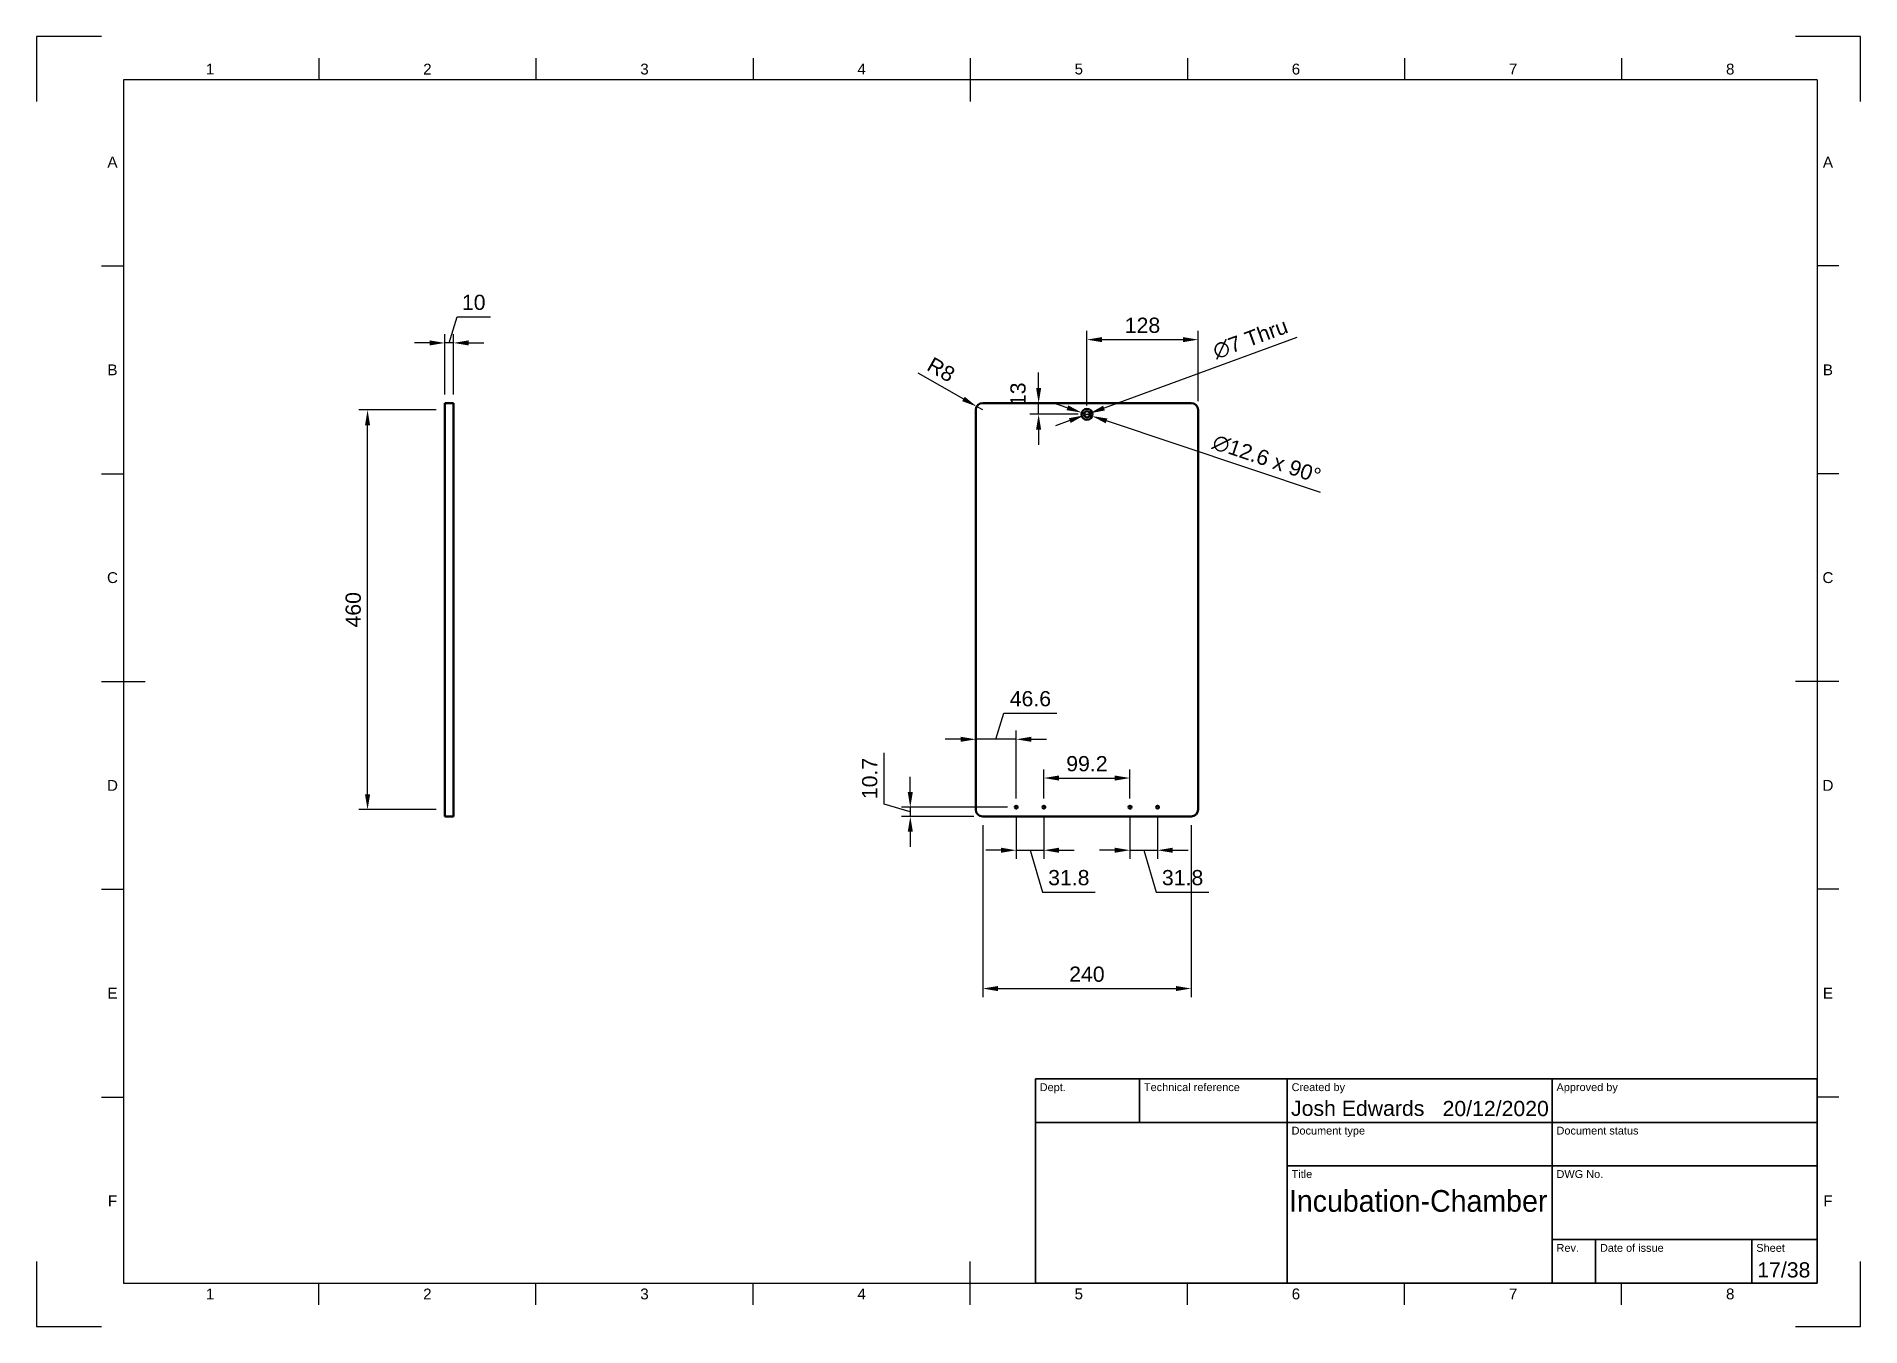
# Model space of a CAD drawing. Header units: millimetres. Extents: x 0 to 420, y 0 to 297.
import ezdxf
from ezdxf.enums import TextEntityAlignment as Align

# ---------------------------------------------------------------- set-up
doc = ezdxf.new("R2010")
doc.units = ezdxf.units.MM
doc.header["$LTSCALE"] = 0.75
for name, color, linetype, lineweight in [('Border', 7, 'Continuous', 25), ('Dimensions', 7, 'Continuous', 25), ('TitleBlock', 7, 'Continuous', 35), ('Visible', 7, 'Continuous', 50)]:
    doc.layers.add(name, color=color, linetype=linetype, lineweight=lineweight)
doc.styles.add('FusionTitle', font='arial.ttf')
doc.styles.get("Standard").update_dxf_attribs({"font": 'arial.ttf'})
doc.dimstyles.new('ISO-25', dxfattribs={"dimtxt": 3.5, "dimasz": 3.5, "dimexe": 2, "dimexo": 2, "dimgap": 1.5, "dimtad": 1, "dimzin": 12, "dimdsep": 46, "dimtxsty": 'Standard', "dimcen": 0, "dimclrd": 256, "dimclre": 256, "dimclrt": 256, "dimazin": 3, "dimtp": 0.1, "dimtm": 0.1, "dimtfac": 0.714, "dimtmove": 1, "dimatfit": 3, "dimfxl": 1, "dimtzin": 12, "dimarcsym": 0})

# ---------------------------------------------------------------- blocks, each defined once
blk = doc.blocks.new('ISO_A3_SHEET')
at = {"layer": 'Border'}
for p, q in [((65, 292), (65, 287)), ((115, 292), (115, 287)), ((165, 292), (165, 287)), ((215, 292), (215, 282)), ((265, 292), (265, 287)), ((315, 292), (315, 287)), ((365, 292), (365, 287)), ((410, 287), (20, 287)), ((20, 287), (20, 10)), ((410, 287), (410, 10)), ((15, 244.16666), (20, 244.16666)), ((415, 244.16666), (410, 244.16666)), ((15, 196.33333), (20, 196.33333)), ((415, 196.33333), (410, 196.33333)), ((15, 148.5), (25, 148.5)), ((415, 148.5), (405, 148.5)), ((15, 100.66667), (20, 100.66667)), ((415, 100.66667), (410, 100.66667)), ((15, 52.83334), (20, 52.83334)), ((415, 52.83334), (410, 52.83334)), ((215, 5), (215, 15)), ((20, 10), (410, 10)), ((65, 5), (65, 10)), ((115, 5), (115, 10)), ((165, 5), (165, 10)), ((265, 5), (265, 10)), ((315, 5), (315, 10)), ((365, 5), (365, 10))]:
    blk.add_line(p, q, dxfattribs=at)
at = {"layer": 'Defpoints'}
for p, q in [((15, 297), (0, 297)), ((0, 297), (0, 282)), ((420, 297), (405, 297)), ((420, 282), (420, 297)), ((0, 15), (0, 0)), ((420, 0), (420, 15)), ((0, 0), (15, 0)), ((405, 0), (420, 0))]:
    blk.add_line(p, q, dxfattribs=at)
at = {"layer": 'Border', "style": 'FusionTitle'}
for s, p in [('1', (40, 289.5)), ('2', (90, 289.5)), ('3', (140, 289.5)), ('4', (190, 289.5)), ('5', (240, 289.5)), ('6', (290, 289.5)), ('7', (340, 289.5)), ('8', (390, 289.5)), ('A', (17.5, 268.08333)), ('A', (412.5, 268.08333)), ('B', (17.5, 220.25)), ('B', (412.5, 220.25)), ('C', (17.5, 172.41667)), ('C', (412.5, 172.41667)), ('D', (17.5, 124.58334)), ('D', (412.5, 124.58334)), ('E', (17.5, 76.75001)), ('E', (412.5, 76.75001)), ('F', (17.5, 28.91668)), ('F', (412.5, 28.91668)), ('1', (40, 7.5)), ('2', (90, 7.5)), ('3', (140, 7.5)), ('4', (190, 7.5)), ('5', (240, 7.5)), ('6', (290, 7.5)), ('7', (340, 7.5)), ('8', (390, 7.5))]:
    blk.add_text(s, height=2.5, dxfattribs=at).set_placement(p, align=Align.MIDDLE)
blk = doc.blocks.new('ISO_TITLEBLOCK')
at = {"layer": 'TitleBlock'}
for p, q in [((0, 47), (-180, 47)), ((-180, 47), (-180, 0)), ((-156, 37), (-156, 47)), ((-122, 0), (-122, 47)), ((-61, 0), (-61, 47)), ((0, 0), (0, 47)), ((-180, 37), (0, 37)), ((-122, 27), (0, 27)), ((-61, 10), (0, 10)), ((-51, 0), (-51, 10)), ((-15, 0), (-15, 10)), ((-180, 0), (0, 0))]:
    blk.add_line(p, q, dxfattribs=at)
at = {"layer": 'TitleBlock', "style": 'FusionTitle'}
for s, p in [('Dept.', (-179, 46)), ('Technical reference', (-155, 46)), ('Created by', (-121, 46)), ('Approved by', (-60, 46)), ('Document type', (-121, 36)), ('Document status', (-60, 36)), ('Title', (-121, 26)), ('DWG No.', (-60, 26)), ('Rev.', (-60, 9)), ('Date of issue', (-50, 9)), ('Sheet', (-14, 9))]:
    blk.add_text(s, height=1.8, dxfattribs=at).set_placement(p, align=Align.TOP_LEFT)
for tag, height, p in [('DEPT', 3.5, (-179, 42)), ('TECHNICAL_REFERENCE', 3.5, (-155, 42)), ('CREATED_BY', 3.5, (-121, 42)), ('APPROVED_BY', 3.5, (-60, 42)), ('DOCUMENT_TYPE', 3.5, (-121, 32)), ('DOCUMENT_STATUS', 3.5, (-60, 32)), ('TITLE_1', 5, (-121, 21.5)), ('TITLE_2', 5, (-121, 14)), ('TITLE_3', 5, (-121, 6.5)), ('DATE_OF_ISSUE', 3.5, (-50, 5))]:
    blk.add_attdef(tag, text='', height=height, dxfattribs=at).set_placement(p, align=Align.TOP_LEFT)
for tag, p in [('CREATED_DATE', (-62, 42)), ('APPROVED_DATE', (-0.99, 42))]:
    blk.add_attdef(tag, text='', height=3.5, dxfattribs=at).set_placement(p, align=Align.TOP_RIGHT)
for tag, height, p in [('DRAWING_NUMBER', 5, (-30.5, 19.75)), ('REV', 3.5, (-56, 4.85)), ('SHEET', 3.5, (-7.5, 4.85))]:
    blk.add_attdef(tag, text='', height=height, dxfattribs=at).set_placement(p, align=Align.TOP_CENTER)
blk = doc.blocks.new('*D18')
at = {"layer": 'Defpoints', "color": 0, "transparency": 16777216}
for p in [(76.2347, 211.009958), (94.03369, 211.009958), (94.03369, 119.009958)]:
    blk.add_point(p, dxfattribs=at)
at = {"layer": 'Dimensions', "lineweight": -2, "transparency": 16777216}
for p, q in [((92.03369, 211.009958), (74.2347, 211.009958)), ((76.2347, 122.509958), (76.2347, 207.509958)), ((92.03369, 119.009958), (74.2347, 119.009958))]:
    blk.add_line(p, q, dxfattribs=at)
at = {"layer": 'Dimensions', "transparency": 16777216}
for points in [[(75.651367, 207.509958), (76.818034, 207.509958), (76.2347, 211.009958)], [(75.651367, 122.509958), (76.818034, 122.509958), (76.2347, 119.009958)]]:
    blk.add_solid(points, dxfattribs=at)
at = {"layer": 'Dimensions', "transparency": 16777216, "insert": (72.947695, 165.009958), "char_height": 3.5, "attachment_point": 5, "rotation": 90}
blk.add_mtext('460', dxfattribs=at)
blk = doc.blocks.new('*D19')
at = {"layer": 'Defpoints', "color": 0, "transparency": 16777216}
for p in [(94.03369, 226.446957), (94.03369, 212.609958), (96.03369, 212.609958)]:
    blk.add_point(p, dxfattribs=at)
at = {"layer": 'Dimensions', "lineweight": -2, "transparency": 16777216}
for p, q in [((95.03369, 226.446957), (96.844792, 232.483963)), ((96.844792, 232.483963), (104.517029, 232.483963)), ((94.03369, 214.609958), (94.03369, 228.446957)), ((96.03369, 214.609958), (96.03369, 228.446957)), ((90.53369, 226.446957), (87.03369, 226.446957)), ((96.03369, 226.446957), (94.03369, 226.446957)), ((96.03369, 226.446957), (94.03369, 226.446957)), ((99.53369, 226.446957), (103.03369, 226.446957))]:
    blk.add_line(p, q, dxfattribs=at)
at = {"layer": 'Dimensions', "transparency": 16777216}
for points in [[(90.53369, 227.030291), (90.53369, 225.863624), (94.03369, 226.446957)], [(99.53369, 227.030291), (99.53369, 225.863624), (96.03369, 226.446957)]]:
    blk.add_solid(points, dxfattribs=at)
at = {"layer": 'Dimensions', "transparency": 16777216, "insert": (100.68091, 235.770968), "char_height": 3.5, "attachment_point": 5}
blk.add_mtext('10', dxfattribs=at)
blk = doc.blocks.new('*D20')
at = {"layer": 'Defpoints', "color": 0, "transparency": 16777216}
for p in [(216.483011, 211.80663), (217.870568, 211.009958)]:
    blk.add_point(p, dxfattribs=at)
at = {"layer": 'Dimensions', "lineweight": -2, "transparency": 16777216}
for p, q in [((202.910025, 219.599622), (213.447731, 213.54935)), ((217.870568, 211.009958), (216.483011, 211.80663))]:
    blk.add_line(p, q, dxfattribs=at)
at = {"layer": 'Dimensions', "transparency": 16777216}
blk.add_solid([(213.738184, 214.05523), (213.157277, 213.04347), (216.483011, 211.80663)], dxfattribs=at)
at = {"layer": 'Dimensions', "transparency": 16777216, "insert": (208.297903, 220.296413), "char_height": 3.5, "attachment_point": 5, "rotation": 330.1375175}
blk.add_mtext('R8', dxfattribs=at)
blk = doc.blocks.new('*D21')
at = {"layer": 'Defpoints', "color": 0, "transparency": 16777216}
for p in [(240.675919, 210.410476), (243.065216, 209.60944)]:
    blk.add_point(p, dxfattribs=at)
at = {"layer": 'Dimensions', "lineweight": -2, "transparency": 16777216}
for p, q in [((237.357451, 211.523026), (234.038982, 212.635576)), ((240.675919, 210.410476), (243.065216, 209.60944)), ((295.643344, 191.98209), (246.383685, 208.49689))]:
    blk.add_line(p, q, dxfattribs=at)
at = {"layer": 'Dimensions', "transparency": 16777216}
for points in [[(237.542876, 212.076104), (237.172026, 210.969948), (240.675919, 210.410476)], [(246.56911, 209.049968), (246.19826, 207.943812), (243.065216, 209.60944)]]:
    blk.add_solid(points, dxfattribs=at)
at = {"layer": 'Dimensions', "transparency": 16777216, "insert": (283.278408, 199.697616), "char_height": 3.5, "attachment_point": 5, "rotation": 341.46577978}
blk.add_mtext('∅12.6 x 90%%D', dxfattribs=at)
blk = doc.blocks.new('*D22')
at = {"layer": 'Defpoints', "color": 0, "transparency": 16777216}
for p in [(242.527996, 210.25035), (241.21314, 209.769566)]:
    blk.add_point(p, dxfattribs=at)
at = {"layer": 'Dimensions', "lineweight": -2, "transparency": 16777216}
for p, q in [((290.238584, 227.695991), (245.815136, 211.452311)), ((241.21314, 209.769566), (242.527996, 210.25035)), ((237.926, 208.567605), (234.638859, 207.365644))]:
    blk.add_line(p, q, dxfattribs=at)
at = {"layer": 'Dimensions', "transparency": 16777216}
for points in [[(245.614809, 212.000168), (246.015463, 210.904455), (242.527996, 210.25035)], [(237.725673, 209.115462), (238.126326, 208.019748), (241.21314, 209.769566)]]:
    blk.add_solid(points, dxfattribs=at)
at = {"layer": 'Dimensions', "transparency": 16777216, "insert": (279.503343, 227.374671), "char_height": 3.5, "attachment_point": 5, "rotation": 20.08519407}
blk.add_mtext('∅7 Thru', dxfattribs=at)
blk = doc.blocks.new('*D23')
at = {"layer": 'Defpoints', "color": 0, "transparency": 16777216}
for p in [(230.75506, 212.609958), (230.75506, 212.609958), (241.870568, 210.009958)]:
    blk.add_point(p, dxfattribs=at)
at = {"layer": 'Dimensions', "lineweight": -2, "transparency": 16777216}
for p, q in [((230.75506, 216.109958), (230.75506, 219.609958)), ((239.870568, 210.009958), (228.75506, 210.009958)), ((230.75506, 210.009958), (230.75506, 212.609958)), ((230.75506, 206.509958), (230.75506, 203.009958))]:
    blk.add_line(p, q, dxfattribs=at)
at = {"layer": 'Dimensions', "transparency": 16777216}
for points in [[(230.171727, 216.109958), (231.338393, 216.109958), (230.75506, 212.609958)], [(230.171727, 206.509958), (231.338393, 206.509958), (230.75506, 210.009958)]]:
    blk.add_solid(points, dxfattribs=at)
at = {"layer": 'Dimensions', "transparency": 16777216, "insert": (226.021693, 214.621418), "char_height": 3.5, "attachment_point": 5, "rotation": 90}
blk.add_mtext('13', dxfattribs=at)
blk = doc.blocks.new('*D24')
at = {"layer": 'Defpoints', "color": 0, "transparency": 16777216}
for p in [(267.470568, 227.205578), (241.870568, 210.009958), (267.470568, 211.009958)]:
    blk.add_point(p, dxfattribs=at)
at = {"layer": 'Dimensions', "lineweight": -2, "transparency": 16777216}
for p, q in [((241.870568, 212.009958), (241.870568, 229.205578)), ((245.370568, 227.205578), (263.970568, 227.205578)), ((267.470568, 213.009958), (267.470568, 229.205578))]:
    blk.add_line(p, q, dxfattribs=at)
at = {"layer": 'Dimensions', "transparency": 16777216}
for points in [[(245.370568, 227.788912), (245.370568, 226.622245), (241.870568, 227.205578)], [(263.970568, 227.788912), (263.970568, 226.622245), (267.470568, 227.205578)]]:
    blk.add_solid(points, dxfattribs=at)
at = {"layer": 'Dimensions', "transparency": 16777216, "insert": (254.670568, 230.492584), "char_height": 3.5, "attachment_point": 5}
blk.add_mtext('128', dxfattribs=at)
blk = doc.blocks.new('*D25')
at = {"layer": 'Defpoints', "color": 0, "transparency": 16777216}
for p in [(225.590568, 119.549958), (201.20067, 117.409958), (217.870568, 117.409958)]:
    blk.add_point(p, dxfattribs=at)
at = {"layer": 'Dimensions', "lineweight": -2, "transparency": 16777216}
for p, q in [((195.163664, 120.29106), (195.163664, 132.052997)), ((201.20067, 123.049958), (201.20067, 126.549958)), ((201.20067, 118.479958), (195.163664, 120.29106)), ((223.590568, 119.549958), (199.20067, 119.549958)), ((201.20067, 119.549958), (201.20067, 117.409958)), ((201.20067, 119.549958), (201.20067, 117.409958)), ((215.870568, 117.409958), (199.20067, 117.409958)), ((201.20067, 113.909958), (201.20067, 110.409958))]:
    blk.add_line(p, q, dxfattribs=at)
at = {"layer": 'Dimensions', "transparency": 16777216}
for points in [[(200.617336, 123.049958), (201.784003, 123.049958), (201.20067, 119.549958)], [(200.617336, 113.909958), (201.784003, 113.909958), (201.20067, 117.409958)]]:
    blk.add_solid(points, dxfattribs=at)
at = {"layer": 'Dimensions', "transparency": 16777216, "insert": (191.876659, 126.172028), "char_height": 3.5, "attachment_point": 5, "rotation": 90}
blk.add_mtext('10.7', dxfattribs=at)
blk = doc.blocks.new('*D26')
at = {"layer": 'Defpoints', "color": 0, "transparency": 16777216}
for p in [(216.270568, 135.192404), (216.270568, 135.192404), (225.590568, 119.549958)]:
    blk.add_point(p, dxfattribs=at)
at = {"layer": 'Dimensions', "lineweight": -2, "transparency": 16777216}
for p, q in [((220.930568, 135.192404), (222.741669, 141.22941)), ((222.741669, 141.22941), (234.971546, 141.22941)), ((212.770568, 135.192404), (209.270568, 135.192404)), ((225.590568, 135.192404), (216.270568, 135.192404)), ((225.590568, 135.192404), (216.270568, 135.192404)), ((225.590568, 121.549958), (225.590568, 137.192404)), ((229.090568, 135.192404), (232.590568, 135.192404))]:
    blk.add_line(p, q, dxfattribs=at)
at = {"layer": 'Dimensions', "transparency": 16777216}
for points in [[(212.770568, 135.775738), (212.770568, 134.609071), (216.270568, 135.192404)], [(229.090568, 135.775738), (229.090568, 134.609071), (225.590568, 135.192404)]]:
    blk.add_solid(points, dxfattribs=at)
at = {"layer": 'Dimensions', "transparency": 16777216, "insert": (228.856608, 144.516415), "char_height": 3.5, "attachment_point": 5}
blk.add_mtext('46.6', dxfattribs=at)
blk = doc.blocks.new('*D27')
at = {"layer": 'Defpoints', "color": 0, "transparency": 16777216}
for p in [(225.590568, 119.549958), (231.950568, 119.549958), (231.950568, 109.650463)]:
    blk.add_point(p, dxfattribs=at)
at = {"layer": 'Dimensions', "lineweight": -2, "transparency": 16777216}
for p, q in [((225.590568, 117.549958), (225.590568, 107.650463)), ((231.950568, 117.549958), (231.950568, 107.650463)), ((222.090568, 109.650463), (218.590568, 109.650463)), ((225.590568, 109.650463), (231.950568, 109.650463)), ((225.590568, 109.650463), (231.950568, 109.650463)), ((228.770568, 109.650463), (231.654947, 100.035866)), ((235.450568, 109.650463), (238.950568, 109.650463)), ((231.654947, 100.035866), (243.751127, 100.035866))]:
    blk.add_line(p, q, dxfattribs=at)
at = {"layer": 'Dimensions', "transparency": 16777216}
for points in [[(222.090568, 110.233796), (222.090568, 109.06713), (225.590568, 109.650463)], [(235.450568, 110.233796), (235.450568, 109.06713), (231.950568, 109.650463)]]:
    blk.add_solid(points, dxfattribs=at)
at = {"layer": 'Dimensions', "transparency": 16777216, "insert": (237.703037, 103.324065), "char_height": 3.5, "attachment_point": 5}
blk.add_mtext('31.8', dxfattribs=at)
blk = doc.blocks.new('*D28')
at = {"layer": 'Defpoints', "color": 0, "transparency": 16777216}
for p in [(251.790568, 126.274198), (231.950568, 119.549958), (251.790568, 119.549958)]:
    blk.add_point(p, dxfattribs=at)
at = {"layer": 'Dimensions', "lineweight": -2, "transparency": 16777216}
for p, q in [((231.950568, 121.549958), (231.950568, 128.274198)), ((235.450568, 126.274198), (248.290568, 126.274198)), ((251.790568, 121.549958), (251.790568, 128.274198))]:
    blk.add_line(p, q, dxfattribs=at)
at = {"layer": 'Dimensions', "transparency": 16777216}
for points in [[(235.450568, 126.857531), (235.450568, 125.690864), (231.950568, 126.274198)], [(248.290568, 126.857531), (248.290568, 125.690864), (251.790568, 126.274198)]]:
    blk.add_solid(points, dxfattribs=at)
at = {"layer": 'Dimensions', "transparency": 16777216, "insert": (241.870568, 129.561203), "char_height": 3.5, "attachment_point": 5}
blk.add_mtext('99.2', dxfattribs=at)
blk = doc.blocks.new('*D29')
at = {"layer": 'Defpoints', "color": 0, "transparency": 16777216}
for p in [(251.790568, 119.549958), (258.150568, 119.549958), (258.150568, 109.650463)]:
    blk.add_point(p, dxfattribs=at)
at = {"layer": 'Dimensions', "lineweight": -2, "transparency": 16777216}
for p, q in [((251.790568, 117.549958), (251.790568, 107.650463)), ((258.150568, 117.549958), (258.150568, 107.650463)), ((248.290568, 109.650463), (244.790568, 109.650463)), ((251.790568, 109.650463), (258.150568, 109.650463)), ((251.790568, 109.650463), (258.150568, 109.650463)), ((254.970568, 109.650463), (257.854947, 100.035866)), ((261.650568, 109.650463), (265.150568, 109.650463)), ((257.854947, 100.035866), (269.951127, 100.035866))]:
    blk.add_line(p, q, dxfattribs=at)
at = {"layer": 'Dimensions', "transparency": 16777216}
for points in [[(248.290568, 110.233796), (248.290568, 109.06713), (251.790568, 109.650463)], [(261.650568, 110.233796), (261.650568, 109.06713), (258.150568, 109.650463)]]:
    blk.add_solid(points, dxfattribs=at)
at = {"layer": 'Dimensions', "transparency": 16777216, "insert": (263.903037, 103.324065), "char_height": 3.5, "attachment_point": 5}
blk.add_mtext('31.8', dxfattribs=at)
blk = doc.blocks.new('*D30')
at = {"layer": 'Defpoints', "color": 0, "transparency": 16777216}
for p in [(217.870568, 117.409958), (265.870568, 117.409958), (265.870568, 77.811978)]:
    blk.add_point(p, dxfattribs=at)
at = {"layer": 'Dimensions', "lineweight": -2, "transparency": 16777216}
for p, q in [((217.870568, 115.409958), (217.870568, 75.811978)), ((265.870568, 115.409958), (265.870568, 75.811978)), ((221.370568, 77.811978), (262.370568, 77.811978))]:
    blk.add_line(p, q, dxfattribs=at)
at = {"layer": 'Dimensions', "transparency": 16777216}
for points in [[(221.370568, 78.395312), (221.370568, 77.228645), (217.870568, 77.811978)], [(262.370568, 78.395312), (262.370568, 77.228645), (265.870568, 77.811978)]]:
    blk.add_solid(points, dxfattribs=at)
at = {"layer": 'Dimensions', "transparency": 16777216, "insert": (241.870568, 81.098984), "char_height": 3.5, "attachment_point": 5}
blk.add_mtext('240', dxfattribs=at)

msp = doc.modelspace()

# ---------------------------------------------------------------- linework, layer by layer
at = {"layer": 'Visible', "extrusion": (0, 1, 0)}
for p, q in [((96.03369, 212.609958, 24), (94.03369, 212.609958, 24)), ((94.03369, 119.009958, 25.6), (94.03369, 211.009958, 25.6)), ((96.03369, 211.009958, 25.6), (96.03369, 119.009958, 25.6)), ((216.270568, 211.009958, 1), (216.270568, 119.009958, 1)), ((265.870568, 212.609958, 1), (217.870568, 212.609958, 1)), ((267.470568, 119.009958, 1), (267.470568, 211.009958, 1)), ((96.03369, 117.409958, 24), (94.03369, 117.409958, 24)), ((217.870568, 117.409958, 1), (265.870568, 117.409958, 1))]:
    msp.add_line(p, q, dxfattribs=at)
at = {"layer": 'Visible', "extrusion": (2.963e-13, 2.2e-15, -1)}
for centre, radius in [((-241.870568, 210.009958, -1), 1.26), ((-225.590568, 119.549958, -1), 0.33), ((-231.950568, 119.549958, -1), 0.33), ((-251.790568, 119.549958, -1), 0.33), ((-258.150568, 119.549958, -1), 0.33)]:
    msp.add_circle(centre, radius, dxfattribs=at)
at = {"layer": 'Visible'}
msp.add_circle((241.870568, 210.009958, 0.44), 0.7, dxfattribs=at)
at = {"layer": 'Visible', "extrusion": (1, 2.2e-15, -5e-16)}
for centre, start, end in [((211.009958, 24, 94.03369), 0, 90), ((119.009958, 24, 96.03369), 90, 180)]:
    msp.add_arc(centre, 1.6, start, end, dxfattribs=at)
at = {"layer": 'Visible', "extrusion": (-1, -2.2e-15, 5e-16)}
for centre, start, end in [((-211.009958, 24, -96.03369), 90, 180), ((-119.009958, 24, -94.03369), 0, 90)]:
    msp.add_arc(centre, 1.6, start, end, dxfattribs=at)
at = {"layer": 'Visible', "extrusion": (2.963e-13, 2.2e-15, -1)}
for centre, start, end in [((-217.870568, 211.009958, -1), 0, 90), ((-265.870568, 211.009958, -1), 90, 180)]:
    msp.add_arc(centre, 1.6, start, end, dxfattribs=at)
at = {"layer": 'Visible'}
for centre, start, end in [((217.870568, 119.009958, 1), 180, 270), ((265.870568, 119.009958, 1), 270, 0)]:
    msp.add_arc(centre, 1.6, start, end, dxfattribs=at)

# ---------------------------------------------------------------- block references
at = {"layer": 'Border'}
msp.add_blockref('ISO_A3_SHEET', (0, 0), dxfattribs=at)
at = {"layer": 'TitleBlock'}
ref = msp.add_blockref('ISO_TITLEBLOCK', (410, 10), dxfattribs=at)
ref.add_attrib('CREATED_DATE_001', '20/12/2020', (323.762619, 48.440314), dxfattribs={"height": 3.5, "style": 'FusionTitle'})
ref.add_attrib('SHEET_001', '17/38', (396.223397, 11.290314), dxfattribs={"height": 3.5, "style": 'FusionTitle'})
ref.add_attrib('TITLE_1_001', 'Incubation-Chamber', (288.387328, 26.414734), dxfattribs={"height": 5, "style": 'FusionTitle', "width": 0.9405})
ref.add_attrib('CREATED_BY_001', 'Josh Edwards', (288.86869, 48.5), dxfattribs={"height": 3.5, "style": 'FusionTitle'})

# ---------------------------------------------------------------- dimensions: what is measured, and where the dimension line sits
at = {"layer": 'Dimensions'}
for p1, p2, distance, picture, middle in [((96.03369, 212.609958), (94.03369, 212.609958), -13.836999, '*D19', (98.344792, 235.770968)), ((94.03369, 119.009958), (94.03369, 211.009958), 17.79899, '*D18', (72.947695, 165.009958)), ((231.950568, 119.549958), (251.790568, 119.549958), 6.72424, '*D28', (241.870568, 129.561203)), ((225.590568, 119.549958), (231.950568, 119.549958), -9.899495, '*D27', (233.154947, 103.324065)), ((251.790568, 119.549958), (258.150568, 119.549958), -9.899495, '*D29', (259.354947, 103.324065)), ((217.870568, 117.409958), (265.870568, 117.409958), -39.59798, '*D30', (241.870568, 81.098984))]:
    dim = msp.add_aligned_dim(p1=p1, p2=p2, distance=distance, dimstyle='ISO-25', override={"dimlfac": 5, "dimclrd": 256, "dimclre": 256}, dxfattribs=at)
    dim.commit()
    dim.dimension.update_dxf_attribs({"geometry": picture, "text_midpoint": middle})
for p1, p2, text, picture, middle in [((241.21314, 209.769566), (242.527996, 210.25035), '<> Thru', '*D22', (280.665774, 224.19564)), ((240.675919, 210.410476), (243.065216, 209.60944), '<> x 90%%D', '*D21', (282.202448, 196.488286))]:
    dim = msp.add_diameter_dim_2p(p1=p1, p2=p2, text=text, dimstyle='ISO-25', override={"dimlfac": 5}, dxfattribs=at)
    dim.commit()
    dim.dimension.update_dxf_attribs({"geometry": picture, "text_midpoint": middle, "dimtype": 163})
for base, p1, p2, angle, picture, middle in [((267.470568, 227.205578), (241.870568, 210.009958), (267.470568, 211.009958), 180, '*D24', (254.670568, 230.492584)), ((201.20067, 117.409958), (225.590568, 119.549958), (217.870568, 117.409958), 90, '*D25', (191.876659, 121.79106))]:
    dim = msp.add_linear_dim(base=base, p1=p1, p2=p2, angle=angle, dimstyle='ISO-25', override={"dimlfac": 5, "dimclrd": 256, "dimclre": 256}, dxfattribs=at)
    dim.commit()
    dim.dimension.update_dxf_attribs({"geometry": picture, "text_midpoint": middle})
dim = msp.add_radius_dim(center=(217.870568, 211.009958), mpoint=(216.483011, 211.80663), dimstyle='ISO-25', override={"dimlfac": 5, "dimse1": 1, "dimclrd": 256, "dimclre": 256}, dxfattribs=at)
dim.commit()
dim.dimension.update_dxf_attribs({"geometry": '*D20', "text_midpoint": (206.661238, 217.445846), "dimtype": 164})
dim = msp.add_linear_dim(base=(230.75506, 212.609958), p1=(241.870568, 210.009958), p2=(230.75506, 212.609958), angle=270, dimstyle='ISO-25', override={"dimlfac": 5}, dxfattribs=at)
dim.commit()
dim.dimension.update_dxf_attribs({"geometry": '*D23', "text_midpoint": (229.309892, 214.621418), "dimtype": 160})
dim = msp.add_linear_dim(base=(216.270568, 135.192404), p1=(225.590568, 119.549958), p2=(216.270568, 135.192404), dimstyle='ISO-25', override={"dimlfac": 5, "dimclrd": 256, "dimclre": 256}, dxfattribs=at)
dim.commit()
dim.dimension.update_dxf_attribs({"geometry": '*D26', "text_midpoint": (224.241669, 144.516415)})

doc.saveas('drawing.dxf')
